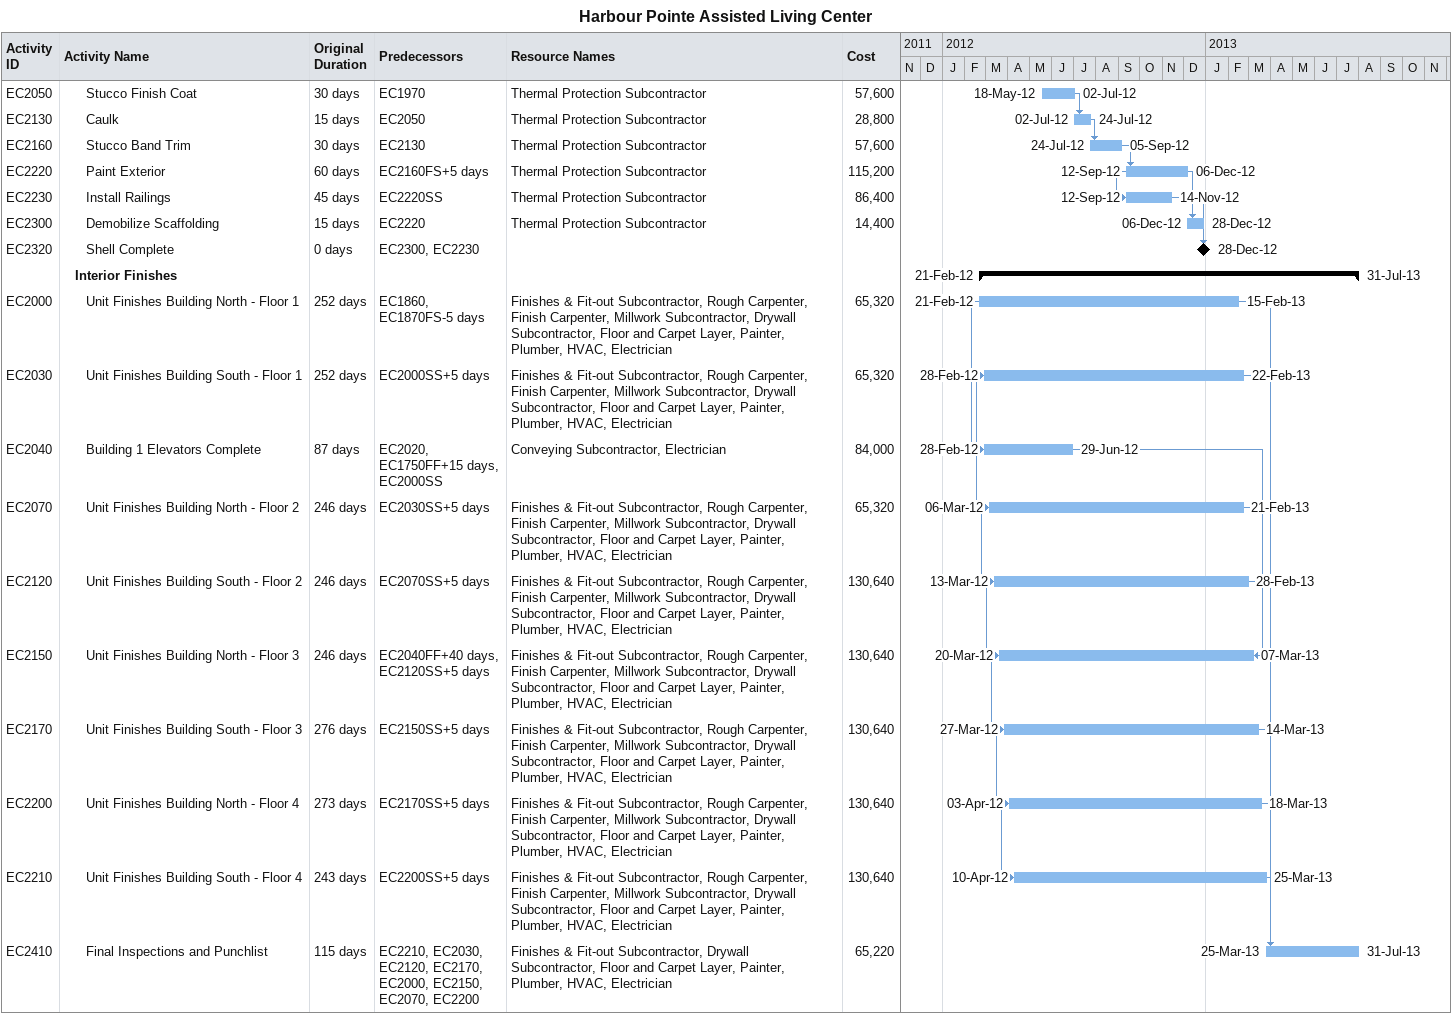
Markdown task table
Harbour Pointe Assisted Living Center

| ID | Level | Task | Original duration | Start | Finish | Predecessors | Resources | Cost |
|---|---|---|---|---|---|---|---|---|
| EC2050 | 3 | Stucco Finish Coat | 30d | 2012-05-18 | 2012-07-02 | EC1970 | Thermal Protection Subcontractor | 57600 |
| EC2130 | 3 | Caulk | 15d | 2012-07-02 | 2012-07-24 | EC2050 | Thermal Protection Subcontractor | 28800 |
| EC2160 | 3 | Stucco Band Trim | 30d | 2012-07-24 | 2012-09-05 | EC2130 | Thermal Protection Subcontractor | 57600 |
| EC2220 | 3 | Paint Exterior | 60d | 2012-09-12 | 2012-12-06 | EC2160FS+5d | Thermal Protection Subcontractor | 115200 |
| EC2230 | 3 | Install Railings | 45d | 2012-09-12 | 2012-11-14 | EC2220SS | Thermal Protection Subcontractor | 86400 |
| EC2300 | 3 | Demobilize Scaffolding | 15d | 2012-12-06 | 2012-12-28 | EC2220 | Thermal Protection Subcontractor | 14400 |
| EC2320 | 3 | Shell Complete | 0d | 2012-12-28 | 2012-12-28 | EC2300, EC2230 |  |  |
|  | 2 | **Interior Finishes** |  | 2012-02-21 | 2013-07-31 |  |  |  |
| EC2000 | 3 | Unit Finishes Building North - Floor 1 | 252d | 2012-02-21 | 2013-02-15 | EC1860, EC1870FS-5d | Finishes & Fit-out Subcontractor, Rough Carpenter, Finish Carpenter, Millwork Subcontractor, Drywall Subcontractor, Floor and Carpet Layer, Painter, Plumber, HVAC, Electrician | 65320 |
| EC2030 | 3 | Unit Finishes Building South - Floor 1 | 252d | 2012-02-28 | 2013-02-22 | EC2000SS+5d | Finishes & Fit-out Subcontractor, Rough Carpenter, Finish Carpenter, Millwork Subcontractor, Drywall Subcontractor, Floor and Carpet Layer, Painter, Plumber, HVAC, Electrician | 65320 |
| EC2040 | 3 | Building 1 Elevators Complete | 87d | 2012-02-28 | 2012-06-29 | EC2020, EC1750FF+15d, EC2000SS | Conveying Subcontractor, Electrician | 84000 |
| EC2070 | 3 | Unit Finishes Building North - Floor 2 | 246d | 2012-03-06 | 2013-02-21 | EC2030SS+5d | Finishes & Fit-out Subcontractor, Rough Carpenter, Finish Carpenter, Millwork Subcontractor, Drywall Subcontractor, Floor and Carpet Layer, Painter, Plumber, HVAC, Electrician | 65320 |
| EC2120 | 3 | Unit Finishes Building South - Floor 2 | 246d | 2012-03-13 | 2013-02-28 | EC2070SS+5d | Finishes & Fit-out Subcontractor, Rough Carpenter, Finish Carpenter, Millwork Subcontractor, Drywall Subcontractor, Floor and Carpet Layer, Painter, Plumber, HVAC, Electrician | 130640 |
| EC2150 | 3 | Unit Finishes Building North - Floor 3 | 246d | 2012-03-20 | 2013-03-07 | EC2040FF+40d, EC2120SS+5d | Finishes & Fit-out Subcontractor, Rough Carpenter, Finish Carpenter, Millwork Subcontractor, Drywall Subcontractor, Floor and Carpet Layer, Painter, Plumber, HVAC, Electrician | 130640 |
| EC2170 | 3 | Unit Finishes Building South - Floor 3 | 276d | 2012-03-27 | 2013-03-14 | EC2150SS+5d | Finishes & Fit-out Subcontractor, Rough Carpenter, Finish Carpenter, Millwork Subcontractor, Drywall Subcontractor, Floor and Carpet Layer, Painter, Plumber, HVAC, Electrician | 130640 |
| EC2200 | 3 | Unit Finishes Building North - Floor 4 | 273d | 2012-04-03 | 2013-03-18 | EC2170SS+5d | Finishes & Fit-out Subcontractor, Rough Carpenter, Finish Carpenter, Millwork Subcontractor, Drywall Subcontractor, Floor and Carpet Layer, Painter, Plumber, HVAC, Electrician | 130640 |
| EC2210 | 3 | Unit Finishes Building South - Floor 4 | 243d | 2012-04-10 | 2013-03-25 | EC2200SS+5d | Finishes & Fit-out Subcontractor, Rough Carpenter, Finish Carpenter, Millwork Subcontractor, Drywall Subcontractor, Floor and Carpet Layer, Painter, Plumber, HVAC, Electrician | 130640 |
| EC2410 | 3 | Final Inspections and Punchlist | 115d | 2013-03-25 | 2013-07-31 | EC2210, EC2030, EC2120, EC2170, EC2000, EC2150, EC2070, EC2200 | Finishes & Fit-out Subcontractor, Drywall Subcontractor, Floor and Carpet Layer, Painter, Plumber, HVAC, Electrician | 65220 |
